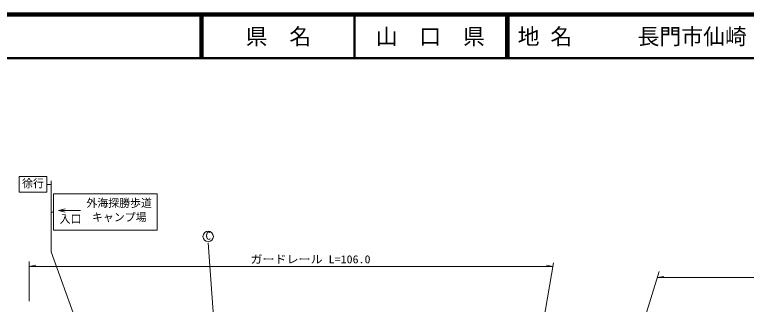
# Model space of a CAD drawing. Units: millimetres, scale not verified. Extents: x 40000 to 680000, y 20000 to 380000.
# Drawn here: x 255238 to 422734, y 313681 to 380000 of the extents above; entities that cross this region are included whole.
import ezdxf
from ezdxf.enums import TextEntityAlignment as Align

# ---------------------------------------------------------------- set-up
doc = ezdxf.new("R2010")
doc.units = ezdxf.units.MM
doc.header["$LTSCALE"] = 1000
for name, color, linetype, lineweight in [('M-STR-HTXT', 7, 'Continuous', 13), ('M-TTL', 2, 'Continuous', 140), ('M-TTL-LINE', 7, 'Continuous', 50), ('M-TTL-TXT', 7, 'Continuous', 13), ('M-WORK', 1, 'Continuous', 13)]:
    doc.layers.add(name, color=color, linetype=linetype, lineweight=lineweight)
doc.styles.add('ＭＳ ゴシック', font='')
doc.styles.get('ＭＳ ゴシック').set_extended_font_data('MS Gothic')

msp = doc.modelspace()

# ---------------------------------------------------------------- linework, layer by layer
at = {"layer": 'M-STR-HTXT'}
for p, q in [((258589, 314431), (258589, 323521)), ((260089, 322616), (258589, 322366)), ((258589, 322366), (378471, 322366)), ((378607, 323157), (373887, 295767)), ((376971, 322616), (378471, 322366)), ((402801, 321206), (394573, 294950)), ((403873, 320088), (402373, 319838)), ((402373, 319838), (558524, 319838))]:
    msp.add_line(p, q, dxfattribs=at)
at = {"layer": 'M-TTL'}
msp.add_line((680000, 380000), (40000, 380000), dxfattribs=at)
at = {"layer": 'M-TTL-LINE'}
for p, q in [((297750, 380000), (297750, 370000)), ((298250, 380000), (298250, 370000)), ((333000, 380000), (333000, 370000)), ((367750, 380000), (367750, 370000)), ((368250, 380000), (368250, 370000)), ((40000, 370000), (680000, 370000))]:
    msp.add_line(p, q, dxfattribs=at)
at = {"layer": 'M-WORK'}
for p, q in [((263571, 325693), (263571, 341958)), ((263571, 341144), (262624, 341144)), ((265271, 335167), (266771, 335583)), ((270333, 335167), (265271, 335167)), ((265271, 335167), (266771, 334750)), ((263571, 334823), (264172, 334823)), ((299543, 327728), (301776, 296474)), ((274361, 295932), (263571, 325693))]:
    msp.add_line(p, q, dxfattribs=at)
for points in [[(256259, 339352), (262624, 339352), (262624, 342937), (256259, 342937)], [(264172, 330666), (287876, 330666), (287876, 338979), (264172, 338979)]]:
    msp.add_lwpolyline(points, close=True, dxfattribs=at)
msp.add_circle((299538, 329236), 1200, dxfattribs=at)

# ---------------------------------------------------------------- texts
at = {"layer": 'M-STR-HTXT', "style": 'ＭＳ ゴシック', "width": 1.1}
msp.add_text('ガードレール L=106.0', height=1833, dxfattribs=at).set_placement((322969, 322531), align=Align.BOTTOM_CENTER)
at = {"layer": 'M-TTL-TXT', "style": 'ＭＳ ゴシック'}
for s, p in [('県\u3000名', (315625, 375000)), ('山\u3000口\u3000県', (350375, 375000))]:
    msp.add_text(s, height=3666, dxfattribs=at).set_placement(p, align=Align.MIDDLE_CENTER)
msp.add_text('地 名      長門市仙崎', height=3666, dxfattribs=at).set_placement((370380, 375000), align=Align.MIDDLE_LEFT)
at = {"layer": 'M-WORK', "style": 'ＭＳ ゴシック'}
for s, p in [('徐行', (259442, 339901)), ('外海探勝歩道', (279152, 335413)), ('入口', (268031, 331755)), ('キャンプ場', (279188, 332157)), ('C', (299552, 327934))]:
    msp.add_text(s, height=1833, dxfattribs=at).set_placement(p, align=Align.BOTTOM_CENTER)

doc.saveas('drawing.dxf')
